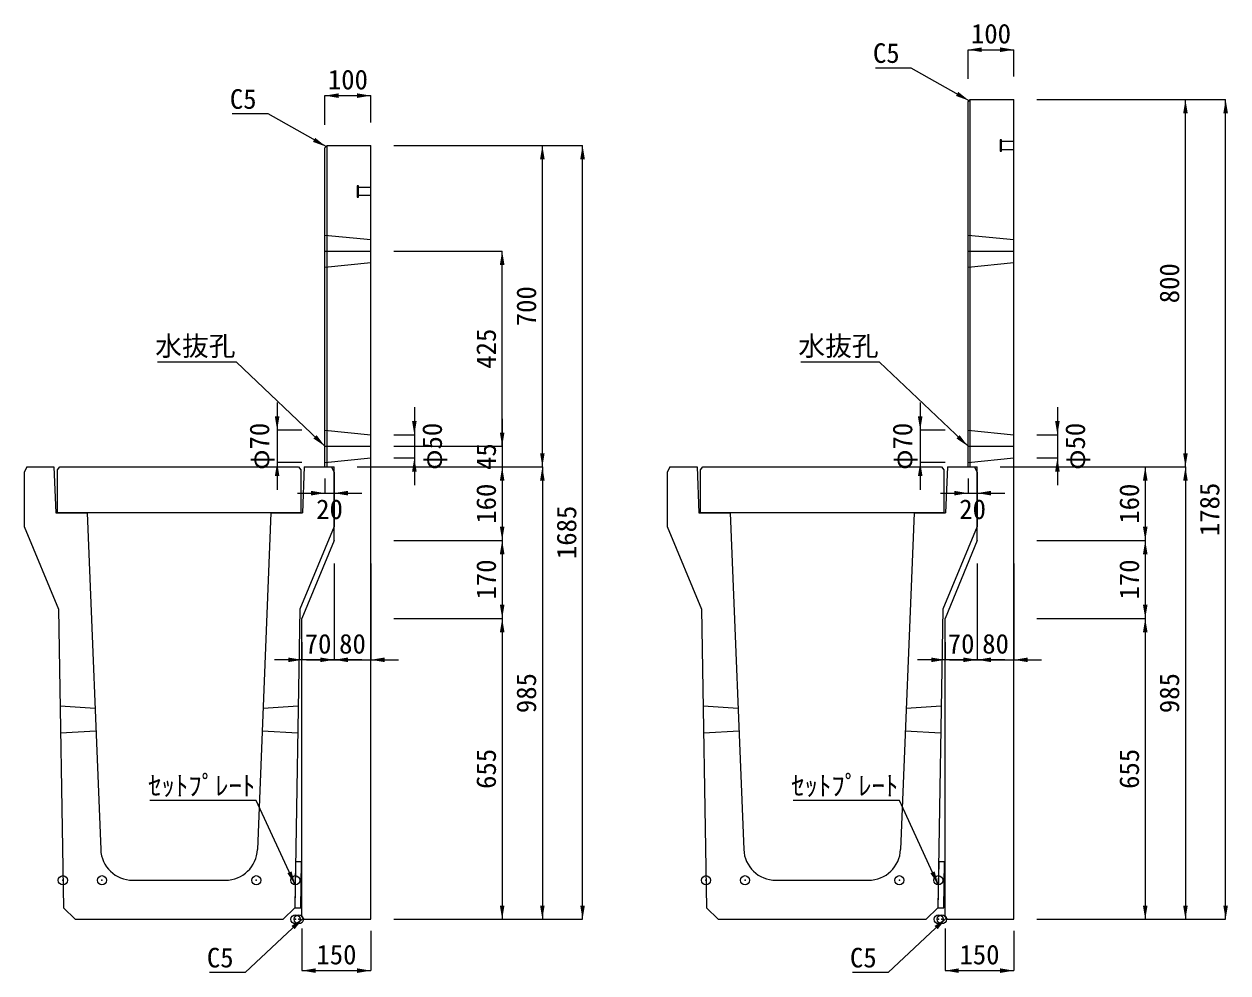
# Model space of a CAD drawing. Units: millimetres at full size, sheet at 1:40. Extents: x 172874 to 199766, y 869448 to 902797.
# Drawn here: x 179766 to 182387, y 876032 to 878098 of the extents above; entities that cross this region are included whole.
import ezdxf
from ezdxf.enums import TextEntityAlignment as Align

# ---------------------------------------------------------------- set-up
doc = ezdxf.new("R2010")
doc.units = ezdxf.units.MM
doc.header["$LTSCALE"] = 40
doc.header["$PDMODE"] = 32
doc.header["$PDSIZE"] = 20
for name, pattern in [('DASHED', [7.5, 6, -1.5]), ('USER2', [4.7625, 3.175, -1.5875]), ('USER3', [1.35, 0.75, -0.6])]:
    doc.linetypes.add(name, pattern=pattern)
for name, color, linetype, lineweight in [('セットプレート', 3, 'Continuous', 13), ('パネックスKDS', 2, 'Continuous', 13), ('寸法線', 7, 'Continuous', 13), ('引出線', 4, 'Continuous', 13), ('本体', 2, 'Continuous', 13), ('補助線', 8, 'Continuous', 13), ('ｲﾝｻｰﾄ', 3, 'USER3', 5)]:
    doc.layers.add(name, color=color, linetype=linetype, lineweight=lineweight)
doc.styles.add('ＭＳ ゴシック', font='')
doc.styles.get('ＭＳ ゴシック').set_extended_font_data('MS Gothic')

# ---------------------------------------------------------------- blocks, each defined once
blk = doc.blocks.new('filled_arrow')
at = {"color": 0, "linetype": 'Continuous', "lineweight": -2}
blk.add_solid([(7.5, 1.25), (0, 0), (7.5, -1.25)], dxfattribs=at)

msp = doc.modelspace()

# ---------------------------------------------------------------- linework, layer by layer
at = {"layer": 'セットプレート'}
for points in [[(180355.83, 876173.73), (180368.82, 876173.52), (180370.43, 876273.5), (180357.44, 876273.71)], [(181755.83, 876173.73), (181768.82, 876173.52), (181770.43, 876273.5), (181757.44, 876273.71)]]:
    msp.add_lwpolyline(points, close=True, dxfattribs=at)
at = {"layer": 'パネックスKDS'}
for p, q in [((181821.29, 877928.73), (181826.29, 877933.73)), ((181826.29, 877933.73), (181921.29, 877933.73)), ((181921.29, 876148.73), (181921.29, 877933.73)), ((181821.29, 877133.73), (181821.29, 877928.73)), ((180421.29, 877828.73), (180426.29, 877833.73)), ((180421.29, 877133.73), (180421.29, 877828.73)), ((180426.29, 877833.73), (180521.29, 877833.73)), ((180521.29, 876148.73), (180521.29, 877833.73)), ((180421.29, 877133.73), (180441.29, 877133.73)), ((180441.29, 876973.73), (180441.29, 877133.73)), ((181821.29, 877133.73), (181841.29, 877133.73)), ((181841.29, 876973.73), (181841.29, 877133.73)), ((180441.29, 876973.73), (180371.29, 876803.73)), ((181841.29, 876973.73), (181771.29, 876803.73)), ((180371.29, 876153.73), (180371.29, 876803.73)), ((181771.29, 876153.73), (181771.29, 876803.73)), ((180371.29, 876153.73), (180376.29, 876148.73)), ((180376.29, 876148.73), (180521.29, 876148.73)), ((181771.29, 876153.73), (181776.29, 876148.73)), ((181776.29, 876148.73), (181921.29, 876148.73))]:
    msp.add_line(p, q, dxfattribs=at)
at = {"layer": 'パネックスKDS', "lineweight": 5}
for p, q in [((181826.29, 877133.73), (181826.29, 877933.73)), ((180426.29, 877133.73), (180426.29, 877833.73))]:
    msp.add_line(p, q, dxfattribs=at)
at = {"layer": 'パネックスKDS', "linetype": 'DASHED', "lineweight": 9}
for p, q in [((180421.29, 877638.73), (180521.29, 877628.73)), ((181821.29, 877638.73), (181921.29, 877628.73)), ((180421.29, 877568.73), (180521.29, 877578.73)), ((181821.29, 877568.73), (181921.29, 877578.73)), ((180421.29, 877213.73), (180521.29, 877203.73)), ((181821.29, 877213.73), (181921.29, 877203.73)), ((180421.29, 877143.73), (180521.29, 877153.73)), ((181821.29, 877143.73), (181921.29, 877153.73))]:
    msp.add_line(p, q, dxfattribs=at)
at = {"layer": '寸法線'}
for p, q in [((181821.29, 878042.28), (181921.29, 878042.28)), ((181821.29, 877978.73), (181821.29, 878042.28)), ((181921.29, 877983.73), (181921.29, 878042.28)), ((180421.29, 877942.28), (180521.29, 877942.28)), ((180421.29, 877878.73), (180421.29, 877942.28)), ((180521.29, 877883.73), (180521.29, 877942.28)), ((181971.29, 877933.73), (182382.13, 877933.73)), ((181971.29, 877933.73), (182294.63, 877933.73)), ((182294.63, 877133.73), (182294.63, 877933.73)), ((182382.13, 876148.73), (182382.13, 877933.73)), ((180571.29, 877833.73), (180982.13, 877833.73)), ((180571.29, 877833.73), (180894.63, 877833.73)), ((180894.63, 877133.73), (180894.63, 877833.73)), ((180982.13, 876148.73), (180982.13, 877833.73)), ((180571.29, 877603.73), (180807.13, 877603.73)), ((180807.13, 877178.73), (180807.13, 877603.73)), ((180317.22, 877273.73), (180317.22, 877083.73)), ((180615.96, 877263.73), (180615.96, 877093.73)), ((181717.22, 877273.73), (181717.22, 877083.73)), ((182015.96, 877263.73), (182015.96, 877093.73)), ((180807.13, 877238.73), (180807.13, 877073.73)), ((180371.29, 877213.73), (180317.22, 877213.73)), ((180571.29, 877203.73), (180615.96, 877203.73)), ((181771.29, 877213.73), (181717.22, 877213.73)), ((181971.29, 877203.73), (182015.96, 877203.73)), ((180571.29, 877178.73), (180807.13, 877178.73)), ((180571.29, 877178.73), (180807.13, 877178.73)), ((180371.29, 877143.73), (180317.22, 877143.73)), ((180571.29, 877153.73), (180615.96, 877153.73)), ((181771.29, 877143.73), (181717.22, 877143.73)), ((181971.29, 877153.73), (182015.96, 877153.73)), ((180491.29, 877133.73), (180894.63, 877133.73)), ((180491.29, 877133.73), (180807.13, 877133.73)), ((180571.29, 877133.73), (180894.63, 877133.73)), ((180571.29, 877133.73), (180807.13, 877133.73)), ((180807.13, 877133.73), (180807.13, 876973.73)), ((180894.63, 877133.73), (180894.63, 876148.73)), ((181891.29, 877133.73), (182294.63, 877133.73)), ((181891.29, 877133.73), (182207.13, 877133.73)), ((181971.29, 877133.73), (182294.63, 877133.73)), ((182207.13, 877133.73), (182207.13, 876973.73)), ((182294.63, 877133.73), (182294.63, 876148.73)), ((180421.29, 877108.73), (180421.29, 877076.65)), ((180441.29, 877108.73), (180441.29, 877076.65)), ((181821.29, 877108.73), (181821.29, 877076.65)), ((181841.29, 877108.73), (181841.29, 877076.65)), ((180361.29, 877076.65), (180501.29, 877076.65)), ((181761.29, 877076.65), (181901.29, 877076.65)), ((180571.29, 876973.73), (180807.13, 876973.73)), ((180571.29, 876973.73), (180807.13, 876973.73)), ((180807.13, 876973.73), (180807.13, 876803.73)), ((181971.29, 876973.73), (182207.13, 876973.73)), ((181971.29, 876973.73), (182207.13, 876973.73)), ((182207.13, 876973.73), (182207.13, 876803.73)), ((180441.29, 876923.73), (180441.29, 876713.73)), ((180521.29, 876923.73), (180521.29, 876713.73)), ((181841.29, 876923.73), (181841.29, 876713.73)), ((181921.29, 876923.73), (181921.29, 876713.73)), ((180571.29, 876803.73), (180807.13, 876803.73)), ((180571.29, 876803.73), (180807.13, 876803.73)), ((180807.13, 876803.73), (180807.13, 876148.73)), ((181971.29, 876803.73), (182207.13, 876803.73)), ((181971.29, 876803.73), (182207.13, 876803.73)), ((182207.13, 876803.73), (182207.13, 876148.73)), ((180371.29, 876751.99), (180371.29, 876713.73)), ((180441.29, 876753.73), (180441.29, 876713.73)), ((181771.29, 876751.99), (181771.29, 876713.73)), ((181841.29, 876753.73), (181841.29, 876713.73)), ((180501.29, 876713.73), (180311.29, 876713.73)), ((180381.29, 876713.73), (180581.29, 876713.73)), ((181901.29, 876713.73), (181711.29, 876713.73)), ((181781.29, 876713.73), (181981.29, 876713.73)), ((180571.29, 876148.73), (180982.13, 876148.73)), ((180571.29, 876148.73), (180894.63, 876148.73)), ((180571.29, 876148.73), (180807.13, 876148.73)), ((181971.29, 876148.73), (182382.13, 876148.73)), ((181971.29, 876148.73), (182294.63, 876148.73)), ((181971.29, 876148.73), (182207.13, 876148.73)), ((180371.29, 876128.73), (180371.29, 876036.93)), ((180521.29, 876123.73), (180521.29, 876036.93)), ((181771.29, 876128.73), (181771.29, 876036.93)), ((181921.29, 876123.73), (181921.29, 876036.93)), ((180371.29, 876036.93), (180521.29, 876036.93)), ((181771.29, 876036.93), (181921.29, 876036.93))]:
    msp.add_line(p, q, dxfattribs=at)
at = {"layer": '引出線'}
for points in [[(181823.79, 877931.23), (181697.42, 878002.31), (181619.65, 878002.31)], [(180423.79, 877831.23), (180297.42, 877902.31), (180219.65, 877902.31)], [(180421.29, 877178.73), (180228.83, 877362.18), (180057.09, 877362.18)], [(181821.29, 877178.73), (181628.83, 877362.18), (181457.09, 877362.18)], [(180356.63, 876223.72), (180271.79, 876407.18), (180040.43, 876407.18)], [(181756.63, 876223.72), (181671.79, 876407.18), (181440.43, 876407.18)], [(180373.79, 876151.23), (180247.42, 876032.58), (180169.65, 876032.58)], [(181773.79, 876151.23), (181647.42, 876032.58), (181569.65, 876032.58)]]:
    msp.add_lwpolyline(points, dxfattribs=at)
at = {"layer": '本体'}
for p, q in [((179772.29, 877133.73), (179766.29, 877121.73)), ((179766.29, 877121.73), (179766.29, 877003.73)), ((179772.29, 877133.73), (179831.29, 877133.73)), ((179831.29, 877133.73), (179835.29, 877033.73)), ((180376.29, 877133.73), (180372.29, 877033.73)), ((180376.29, 877133.73), (180435.29, 877133.73)), ((180435.29, 877133.73), (180441.29, 877121.73)), ((180441.29, 877121.73), (180441.29, 877003.73)), ((181172.29, 877133.73), (181166.29, 877121.73)), ((181166.29, 877121.73), (181166.29, 877003.73)), ((181172.29, 877133.73), (181231.29, 877133.73)), ((181231.29, 877133.73), (181235.29, 877033.73)), ((181776.29, 877133.73), (181772.29, 877033.73)), ((181776.29, 877133.73), (181835.29, 877133.73)), ((181835.29, 877133.73), (181841.29, 877121.73)), ((181841.29, 877121.73), (181841.29, 877003.73)), ((179835.29, 877033.73), (179903.79, 877033.73)), ((179903.79, 877033.73), (179933.1, 876300.93)), ((180303.79, 877033.73), (180274.48, 876300.93)), ((180303.79, 877033.73), (180372.29, 877033.73)), ((181235.29, 877033.73), (181303.79, 877033.73)), ((181303.79, 877033.73), (181333.1, 876300.93)), ((181703.79, 877033.73), (181674.48, 876300.93)), ((181703.79, 877033.73), (181772.29, 877033.73)), ((179766.29, 877003.73), (179841.29, 876823.73)), ((180441.29, 877003.73), (180366.29, 876823.73)), ((181166.29, 877003.73), (181241.29, 876823.73)), ((181841.29, 877003.73), (181766.29, 876823.73)), ((179841.29, 876823.73), (179851.76, 876173.73)), ((180366.29, 876823.73), (180355.83, 876173.73)), ((181241.29, 876823.73), (181251.76, 876173.73)), ((181766.29, 876823.73), (181755.83, 876173.73)), ((180003.05, 876233.73), (180204.54, 876233.73)), ((181403.05, 876233.73), (181604.54, 876233.73)), ((179851.76, 876173.73), (179877.16, 876148.73)), ((180330.42, 876148.73), (180355.83, 876173.73)), ((181251.76, 876173.73), (181277.16, 876148.73)), ((181730.42, 876148.73), (181755.83, 876173.73)), ((179877.16, 876148.73), (180330.42, 876148.73)), ((181277.16, 876148.73), (181730.42, 876148.73))]:
    msp.add_line(p, q, dxfattribs=at)
at = {"layer": '本体', "linetype": 'USER2'}
for p, q in [((179844.67, 876613.73), (179920.79, 876608.73)), ((180286.79, 876608.73), (180362.91, 876613.73)), ((181244.67, 876613.73), (181320.79, 876608.73)), ((181686.79, 876608.73), (181762.91, 876613.73)), ((179922.79, 876558.73), (179845.64, 876553.73)), ((180361.94, 876553.73), (180284.79, 876558.73)), ((181322.79, 876558.73), (181245.64, 876553.73)), ((181761.94, 876553.73), (181684.79, 876558.73))]:
    msp.add_line(p, q, dxfattribs=at)
at = {"layer": '本体', "lineweight": 20}
for points in [[(179838.79, 877127.73), (179843.79, 877133.73), (180363.79, 877133.73), (180368.79, 877127.73), (180368.79, 877033.73), (179838.79, 877033.73)], [(181238.79, 877127.73), (181243.79, 877133.73), (181763.79, 877133.73), (181768.79, 877127.73), (181768.79, 877033.73), (181238.79, 877033.73)]]:
    msp.add_lwpolyline(points, close=True, dxfattribs=at)
at = {"layer": '本体'}
for centre, start, end in [((180003.05, 876303.73), 182.29061, 270), ((180204.54, 876303.73), 270, 357.70939), ((181403.05, 876303.73), 182.29061, 270), ((181604.54, 876303.73), 270, 357.70939)]:
    msp.add_arc(centre, 70, start, end, dxfattribs=at)
at = {"layer": '補助線'}
for p, q in [((180421.29, 877603.73), (180521.29, 877603.73)), ((181821.29, 877603.73), (181921.29, 877603.73)), ((180421.29, 877178.73), (180521.29, 877178.73)), ((181821.29, 877178.73), (181921.29, 877178.73))]:
    msp.add_line(p, q, dxfattribs=at)
for p in [(179850.79, 876233.73), (179935.79, 876233.73), (180271.79, 876233.73), (180356.79, 876233.73), (181250.79, 876233.73), (181335.79, 876233.73), (181671.79, 876233.73), (181756.79, 876233.73), (180357.29, 876148.73), (180364.29, 876148.73), (180364.29, 876148.73), (181757.29, 876148.73), (181764.29, 876148.73), (181764.29, 876148.73)]:
    msp.add_point(p, dxfattribs=at)
at = {"layer": 'ｲﾝｻｰﾄ'}
for p, q in [((181891.29, 877846.23), (181891.29, 877821.23)), ((181894.29, 877846.23), (181891.29, 877846.23)), ((181894.29, 877821.23), (181894.29, 877846.23)), ((181921.29, 877842.23), (181894.29, 877842.23)), ((181894.29, 877825.23), (181921.29, 877825.23)), ((181891.29, 877821.23), (181894.29, 877821.23)), ((180491.29, 877746.23), (180491.29, 877721.23)), ((180494.29, 877746.23), (180491.29, 877746.23)), ((180494.29, 877721.23), (180494.29, 877746.23)), ((180491.29, 877721.23), (180494.29, 877721.23)), ((180521.29, 877742.23), (180494.29, 877742.23)), ((180494.29, 877725.23), (180521.29, 877725.23))]:
    msp.add_line(p, q, dxfattribs=at)

# ---------------------------------------------------------------- block references
at = {"layer": '寸法線', "xscale": 4, "yscale": 4}
for p in [(181821.29, 878042.28), (180421.29, 877942.28), (180441.29, 877076.65), (181841.29, 877076.65), (180441.29, 876713.73), (180521.29, 876713.73), (181841.29, 876713.73), (181921.29, 876713.73), (180371.29, 876036.93), (181771.29, 876036.93)]:
    msp.add_blockref('filled_arrow', p, dxfattribs=at)
for p, rotation in [((181921.29, 878042.28), 180), ((180521.29, 877942.28), 180), ((182294.63, 877933.73), 270), ((182382.13, 877933.73), 270), ((180894.63, 877833.73), 270), ((180982.13, 877833.73), 270), ((180807.13, 877603.73), 270), ((180317.22, 877213.73), 90), ((180615.96, 877203.73), 90), ((181717.22, 877213.73), 90), ((182015.96, 877203.73), 90), ((180807.13, 877178.73), 90), ((180807.13, 877178.73), 90), ((180317.22, 877143.73), 270), ((180615.96, 877153.73), 270), ((180894.63, 877133.73), 90), ((181717.22, 877143.73), 270), ((182015.96, 877153.73), 270), ((182294.63, 877133.73), 90), ((180807.13, 877133.73), 270), ((180807.13, 877133.73), 270), ((180894.63, 877133.73), 270), ((182207.13, 877133.73), 270), ((182294.63, 877133.73), 270), ((180421.29, 877076.65), 180), ((181821.29, 877076.65), 180), ((180807.13, 876973.73), 90), ((182207.13, 876973.73), 90), ((180807.13, 876973.73), 270), ((182207.13, 876973.73), 270), ((180807.13, 876803.73), 90), ((182207.13, 876803.73), 90), ((180807.13, 876803.73), 270), ((182207.13, 876803.73), 270), ((180371.29, 876713.73), 180), ((180441.29, 876713.73), 180), ((181771.29, 876713.73), 180), ((181841.29, 876713.73), 180), ((180807.13, 876148.73), 90), ((180894.63, 876148.73), 90), ((180982.13, 876148.73), 90), ((182207.13, 876148.73), 90), ((182294.63, 876148.73), 90), ((182382.13, 876148.73), 90), ((180521.29, 876036.93), 180), ((181921.29, 876036.93), 180)]:
    msp.add_blockref('filled_arrow', p, dxfattribs=dict(at, rotation=rotation))
at = {"layer": '引出線', "xscale": 4, "yscale": 4}
for p, rotation in [((181823.79, 877931.23), 150.6), ((180423.79, 877831.23), 150.6), ((180421.29, 877178.73), 136.4), ((181821.29, 877178.73), 136.4), ((180356.63, 876223.72), 114.8), ((181756.63, 876223.72), 114.8), ((180373.79, 876151.23), 223.2), ((181773.79, 876151.23), 223.2)]:
    msp.add_blockref('filled_arrow', p, dxfattribs=dict(at, rotation=rotation))

# ---------------------------------------------------------------- texts
at = {"layer": '寸法線', "style": 'ＭＳ ゴシック'}
for s, p in [('100', (181871.29, 878077.28)), ('100', (180471.29, 877977.28)), ('20', (180431.29, 877041.65)), ('20', (181831.29, 877041.65)), ('70', (180406.29, 876748.73)), ('80', (180481.29, 876748.73)), ('70', (181806.29, 876748.73)), ('80', (181881.29, 876748.73)), ('150', (180446.29, 876071.93)), ('150', (181846.29, 876071.93))]:
    msp.add_text(s, height=42.72, dxfattribs=at).set_placement(p, align=Align.MIDDLE_CENTER)
for s, p in [('800', (182259.63, 877533.73)), ('700', (180859.63, 877483.73)), ('425', (180772.13, 877391.23)), ('φ70', (180278.56, 877178.73)), ('φ50', (180654.62, 877178.73)), ('φ70', (181678.56, 877178.73)), ('φ50', (182054.62, 877178.73)), ('45', (180772.13, 877156.23)), ('160', (180772.13, 877053.73)), ('160', (182172.13, 877053.73)), ('1785', (182347.13, 877041.23)), ('1685', (180947.13, 876991.23)), ('170', (180772.13, 876888.73)), ('170', (182172.13, 876888.73)), ('985', (180859.63, 876641.23)), ('985', (182259.63, 876641.23)), ('655', (180772.13, 876476.23)), ('655', (182172.13, 876476.23))]:
    msp.add_text(s, height=42.72, rotation=90, dxfattribs=at).set_placement(p, align=Align.MIDDLE_CENTER)
at = {"layer": '引出線', "style": 'ＭＳ ゴシック'}
for s, p in [('C5', (181672.42, 878056.31)), ('C5', (180272.42, 877956.31)), ('水抜孔', (180226.58, 877418.46)), ('水抜孔', (181626.58, 877418.46)), ('ｾｯﾄﾌﾟﾚｰﾄ', (180269.54, 876461.18)), ('ｾｯﾄﾌﾟﾚｰﾄ', (181669.54, 876461.18)), ('C5', (180222.42, 876086.58)), ('C5', (181622.42, 876086.58))]:
    msp.add_text(s, height=42.72, dxfattribs=at).set_placement(p, align=Align.TOP_RIGHT)

doc.saveas('drawing.dxf')
